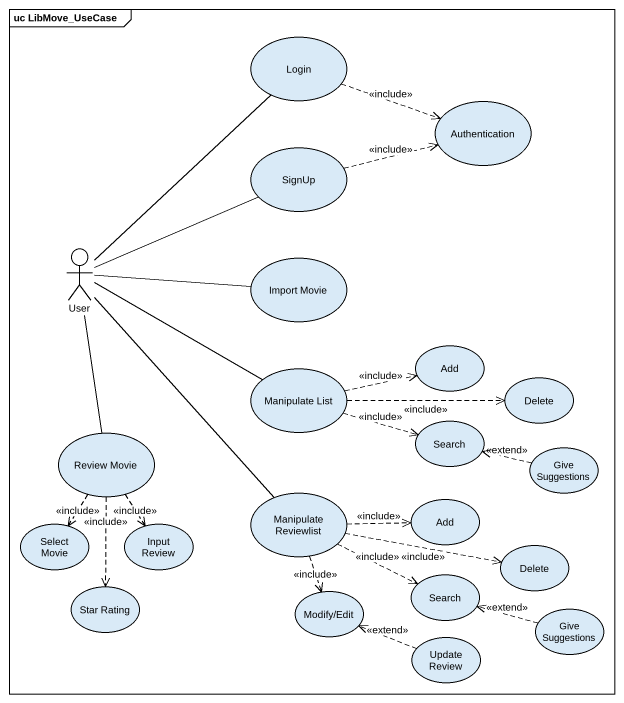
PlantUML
@startuml
mainframe uc LibMove_UseCase
usecase Login
usecase Authentication
usecase SignUp
actor User
usecase "Import Movie" as Import_Movie
usecase Add
usecase "Manipulate List" as Manipulate_List
usecase Delete
usecase "Review Movie" as Review_Movie
usecase Search
usecase "Give Suggestions" as Give_Suggestions
usecase "Manipulate Reviewlist" as Manipulate_Reviewlist
usecase "Add" as Add_2
usecase "Select Movie" as Select_Movie
usecase "Input Review" as Input_Review
usecase "Delete" as Delete_2
usecase "Star Rating" as Star_Rating
usecase "Modify/Edit" as Modify_Edit
usecase "Search" as Search_2
usecase "Update Review" as Update_Review
usecase "Give Suggestions" as Give_Suggestions_2
Login .right.> Authentication : <<include>>
SignUp .right.> Authentication : <<include>>
User -up- Login
User -right- SignUp
User -right- Import_Movie
User -right- Manipulate_List
User -- Review_Movie
User -- Manipulate_Reviewlist
Manipulate_List .right.> Add : <<include>>
Manipulate_List .right.> Delete : <<include>>
Manipulate_List .right.> Search : <<include>>
Review_Movie ..> Select_Movie : <<include>>
Review_Movie ..> Input_Review : <<include>>
Review_Movie ..> Star_Rating : <<include>>
Give_Suggestions .left.> Search : <<extend>>
Manipulate_Reviewlist .right.> Add_2 : <<include>>
Manipulate_Reviewlist .right.> Delete_2 : <<include>>
Manipulate_Reviewlist ..> Modify_Edit : <<include>>
Manipulate_Reviewlist .right.> Search_2 : <<include>>
Update_Review .left.> Modify_Edit : <<extend>>
Give_Suggestions_2 .left.> Search_2 : <<extend>>
@enduml
